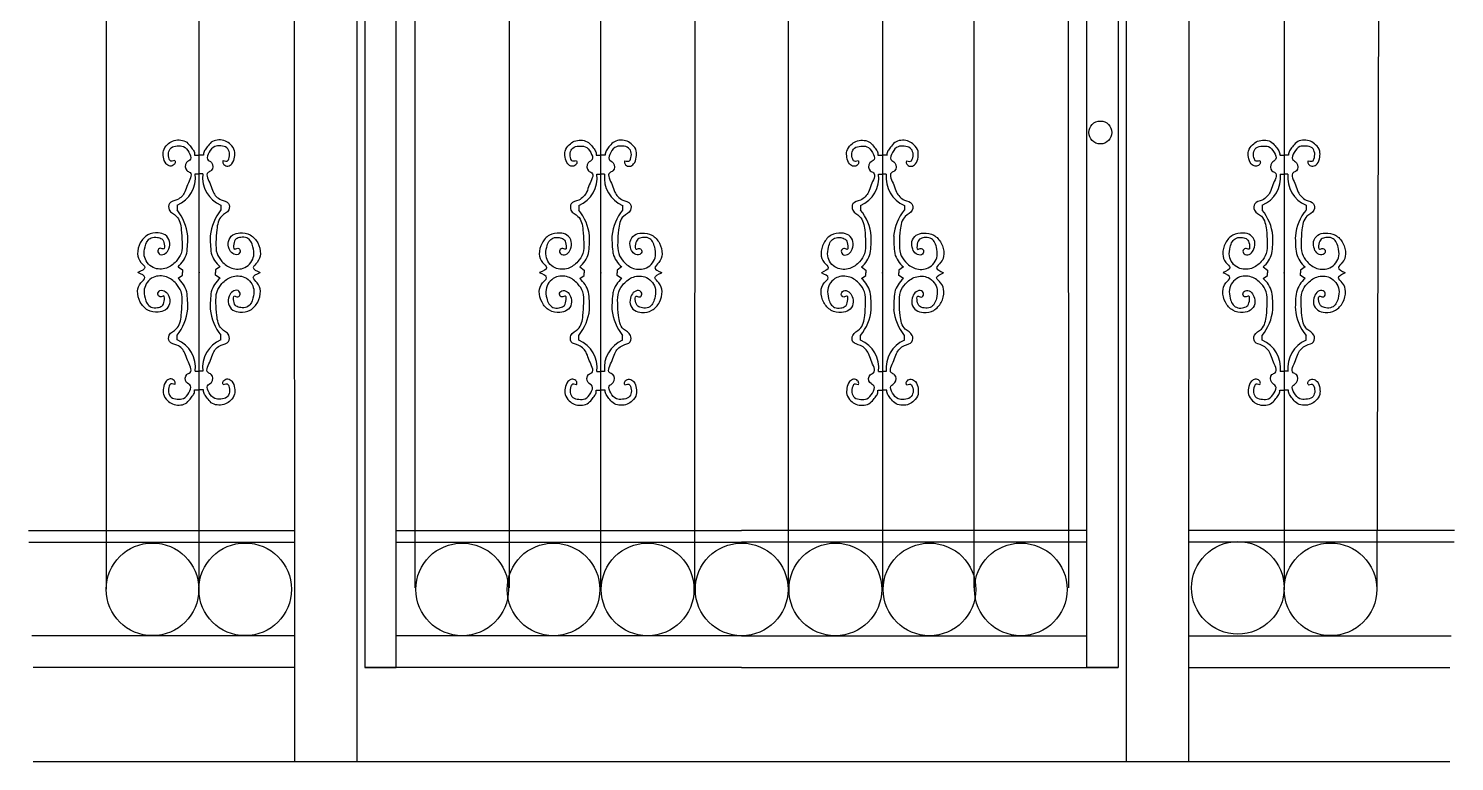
# Model space of a CAD drawing. Header units: millimetres. Extents: x -11 to 1891, y 0 to 2022.
# Drawn here: x -6 to 1886, y 0 to 973 of the extents above; entities that cross this region are included whole.
import ezdxf

# ---------------------------------------------------------------- set-up
doc = ezdxf.new("R2010")
doc.units = ezdxf.units.MM
for name, color, linetype in [('ceco.net 112 b', 5, 'Continuous'), ('ceco.net 112 c', 253, 'Continuous'), ('ceco.net 112 d', 190, 'Continuous'), ('ceco.net 112 e', 7, 'Continuous')]:
    doc.layers.add(name, color=color, linetype=linetype)

msp = doc.modelspace()

# ---------------------------------------------------------------- linework, layer by layer
at = {"layer": 'ceco.net 112 b', "linetype": 'Continuous'}
for p, q in [((214.4, 805.3), (220.3, 805.3)), ((226.1, 805.3), (220.3, 805.3)), ((747.4, 805), (753.3, 805)), ((759.2, 805), (753.3, 805)), ((1121.3, 804.9), (1127.2, 804.9)), ((1133.1, 804.9), (1127.2, 804.9)), ((1654.4, 805), (1660.3, 805)), ((1666.1, 805), (1660.3, 805)), ((215.2, 780.2), (220.3, 780.2)), ((225.3, 780.2), (220.3, 780.2)), ((748.3, 779.9), (753.3, 779.9)), ((758.4, 779.9), (753.3, 779.9)), ((1122.1, 779.8), (1127.2, 779.8)), ((1132.3, 779.8), (1127.2, 779.8)), ((1655.2, 779.9), (1660.3, 779.9)), ((1665.3, 779.9), (1660.3, 779.9)), ((191.2, 738.8), (191.2, 732.5)), ((249.3, 738.8), (249.3, 732.5)), ((724.3, 738.5), (724.3, 732.2)), ((782.4, 738.5), (782.4, 732.2)), ((1098.1, 738.4), (1098.1, 732.2)), ((1156.3, 738.4), (1156.3, 732.2)), ((1631.2, 738.5), (1631.2, 732.3)), ((1689.3, 738.5), (1689.3, 732.3)), ((192.4, 656.9), (198.4, 652.8)), ((192.4, 641.6), (198.4, 645.8)), ((198.4, 652.8), (198.4, 649.3)), ((198.4, 645.8), (198.4, 649.3)), ((248.1, 656.9), (242.1, 652.8)), ((242.1, 652.8), (242.1, 649.3)), ((242.1, 645.8), (242.1, 649.3)), ((248.1, 641.6), (242.1, 645.8)), ((725.5, 656.6), (731.5, 652.5)), ((725.5, 641.3), (731.5, 645.5)), ((731.5, 652.5), (731.5, 649)), ((731.5, 645.5), (731.5, 649)), ((781.1, 656.6), (775.2, 652.5)), ((775.2, 652.5), (775.2, 649)), ((775.2, 645.5), (775.2, 649)), ((781.1, 641.3), (775.2, 645.5)), ((1099.4, 656.6), (1105.3, 652.4)), ((1099.4, 641.2), (1105.3, 645.4)), ((1105.3, 652.4), (1105.3, 648.9)), ((1105.3, 645.4), (1105.3, 648.9)), ((1155, 656.6), (1149.1, 652.4)), ((1149.1, 652.4), (1149.1, 648.9)), ((1149.1, 645.4), (1149.1, 648.9)), ((1155, 641.2), (1149.1, 645.4)), ((1632.5, 656.7), (1638.4, 652.5)), ((1632.5, 641.4), (1638.4, 645.5)), ((1638.4, 652.5), (1638.4, 649)), ((1638.4, 645.5), (1638.4, 649)), ((1688.1, 656.7), (1682.1, 652.5)), ((1682.1, 652.5), (1682.1, 649)), ((1682.1, 645.5), (1682.1, 649)), ((1688.1, 641.4), (1682.1, 645.5)), ((191.2, 559.7), (191.2, 566)), ((249.3, 559.7), (249.3, 566)), ((724.3, 559.4), (724.3, 565.7)), ((782.4, 559.4), (782.4, 565.7)), ((1098.1, 559.4), (1098.1, 565.6)), ((1156.3, 559.4), (1156.3, 565.6)), ((1631.2, 559.5), (1631.2, 565.7)), ((1689.3, 559.5), (1689.3, 565.7)), ((215.2, 518.3), (220.3, 518.3)), ((225.3, 518.3), (220.3, 518.3)), ((748.3, 518), (753.3, 518)), ((758.4, 518), (753.3, 518)), ((1122.1, 518), (1127.2, 518)), ((1132.3, 518), (1127.2, 518)), ((1655.2, 518.1), (1660.3, 518.1)), ((1665.3, 518.1), (1660.3, 518.1)), ((214.4, 493.3), (220.3, 493.3)), ((226.1, 493.3), (220.3, 493.3)), ((747.4, 493), (753.3, 493)), ((759.2, 493), (753.3, 493)), ((1121.3, 492.9), (1127.2, 492.9)), ((1133.1, 492.9), (1127.2, 492.9)), ((1654.4, 493), (1660.3, 493)), ((1666.1, 493), (1660.3, 493))]:
    msp.add_line(p, q, dxfattribs=at)
for centre, radius, start, end in [((175.7, 775.4), 39.8, 292.9344, 6.8803), ((264.8, 775.4), 39.8, 173.1197, 247.0656), ((708.8, 775.1), 39.8, 292.9344, 6.8803), ((797.9, 775.1), 39.8, 173.1197, 247.0656), ((1082.6, 775.1), 39.8, 292.9344, 6.8803), ((1171.8, 775.1), 39.8, 173.1197, 247.0656), ((1615.7, 775.2), 39.8, 292.9344, 6.8803), ((1704.8, 775.2), 39.8, 173.1197, 247.0656), ((139.9, 691.3), 65.8, 5.8815, 38.7997), ((300.6, 691.3), 65.8, 141.2003, 174.1185), ((673, 691), 65.8, 5.8815, 38.7997), ((833.7, 691), 65.8, 141.2003, 174.1185), ((1046.9, 690.9), 65.8, 5.8815, 38.7997), ((1207.5, 690.9), 65.8, 141.2003, 174.1185), ((1579.9, 691), 65.8, 5.8815, 38.7997), ((1740.6, 691), 65.8, 141.2003, 174.1185), ((55.5, 695.3), 149.9, 352.1964, 1.067), ((385, 695.3), 149.9, 178.933, 187.8036), ((588.6, 695), 149.9, 352.1964, 1.067), ((918.1, 695), 149.9, 178.933, 187.8036), ((962.4, 694.9), 149.9, 352.1964, 1.067), ((1292, 694.9), 149.9, 178.933, 187.8036), ((1495.5, 695), 149.9, 352.1964, 1.067), ((1825, 695), 149.9, 178.933, 187.8036), ((168.9, 684.8), 36.4, 310.1909, 344.3064), ((271.6, 684.8), 36.4, 195.6936, 229.8091), ((702, 684.5), 36.4, 310.1909, 344.3064), ((804.7, 684.5), 36.4, 195.6936, 229.8091), ((1075.9, 684.4), 36.4, 310.1909, 344.3064), ((1178.5, 684.4), 36.4, 195.6936, 229.8091), ((1608.9, 684.5), 36.4, 310.1909, 344.3064), ((1711.6, 684.5), 36.4, 195.6936, 229.8091), ((168.9, 613.8), 36.4, 15.6936, 49.8091), ((271.6, 613.8), 36.4, 130.1909, 164.3064), ((702, 613.5), 36.4, 15.6936, 49.8091), ((804.7, 613.5), 36.4, 130.1909, 164.3064), ((1075.9, 613.4), 36.4, 15.6936, 49.8091), ((1178.5, 613.4), 36.4, 130.1909, 164.3064), ((1608.9, 613.5), 36.4, 15.6936, 49.8091), ((1711.6, 613.5), 36.4, 130.1909, 164.3064), ((55.5, 603.3), 149.9, 358.933, 7.8036), ((385, 603.3), 149.9, 172.1964, 181.067), ((588.6, 603), 149.9, 358.933, 7.8036), ((918.1, 603), 149.9, 172.1964, 181.067), ((962.4, 602.9), 149.9, 358.933, 7.8036), ((1292, 602.9), 149.9, 172.1964, 181.067), ((1495.5, 603), 149.9, 358.933, 7.8036), ((1825, 603), 149.9, 172.1964, 181.067), ((139.9, 607.2), 65.8, 321.2003, 354.1185), ((300.6, 607.2), 65.8, 185.8815, 218.7997), ((673, 606.9), 65.8, 321.2003, 354.1185), ((833.7, 606.9), 65.8, 185.8815, 218.7997), ((1046.9, 606.9), 65.8, 321.2003, 354.1185), ((1207.5, 606.9), 65.8, 185.8815, 218.7997), ((1579.9, 607), 65.8, 321.2003, 354.1185), ((1740.6, 607), 65.8, 185.8815, 218.7997), ((175.7, 523.1), 39.8, 353.1197, 67.0656), ((264.8, 523.1), 39.8, 112.9344, 186.8803), ((708.8, 522.8), 39.8, 353.1197, 67.0656), ((797.9, 522.8), 39.8, 112.9344, 186.8803), ((1082.6, 522.7), 39.8, 353.1197, 67.0656), ((1171.8, 522.7), 39.8, 112.9344, 186.8803), ((1615.7, 522.8), 39.8, 353.1197, 67.0656), ((1704.8, 522.8), 39.8, 112.9344, 186.8803)]:
    msp.add_arc(centre, radius, start, end, dxfattribs=at)
for points, knots in [([(188.2, 798), (185.7, 797.3), (182.2, 796.3), (180, 802.1), (178.8, 807.9), (182.7, 816.2), (191.2, 817.6), (200.9, 817.6), (206.8, 810), (211.6, 799.3), (201.3, 795.7), (201.4, 784.5), (213.4, 781.3), (204.7, 767.2), (202, 754.9), (193.3, 744.9), (179.7, 743.4), (179.5, 729.7), (193.9, 724.4), (197, 706.6), (197.8, 690.3), (198, 675), (189.6, 662.7), (177.2, 653.1), (161, 653.4), (151, 661.8), (146.5, 672.1), (148.2, 682.1), (150.7, 690.7), (156.9, 696.3), (164.3, 696.4), (172, 694.3), (174.3, 688.2), (175.1, 678.2), (168.5, 683), (164.2, 677.7), (168.6, 671.7), (176.5, 673.9), (180.9, 681.2), (182.5, 690.9), (176.2, 700.3), (164.6, 702.8), (151.3, 700.5), (141.2, 689), (137.6, 674.9), (140.9, 663.5), (152.1, 655), (143.9, 651.4), (139.2, 649.4)], [0, 0, 0, 0, 6.352475, 8.718355, 16.898192, 24.470036, 32.9539, 41.103904, 51.832548, 61.242256, 68.244352, 78.829386, 83.730373, 100.258769, 110.412625, 125.379058, 136.427039, 144.896535, 157.242776, 176.436091, 193.043079, 208.072433, 220.546847, 236.268236, 253.578122, 264.102575, 274.059576, 285.743214, 293.669024, 300.67112, 308.821124, 315.181821, 322.596428, 329.334049, 334.042444, 338.788876, 344.172461, 351.30903, 359.141866, 369.072175, 379.245661, 389.181898, 403.234551, 417.709698, 432.591765, 444.644291, 453.183948, 464.54734, 464.54734, 464.54734, 464.54734]), ([(188.3, 797.9), (188.5, 797.3), (189.1, 795.4), (187.2, 791.6), (181.6, 789.7), (175, 794.1), (172.8, 802.1), (172.1, 811.7), (177.6, 819.2), (185.1, 824.5), (193.7, 825.8), (202.6, 824.1), (208.1, 818.1), (212.1, 812.7), (214.5, 808.7), (214.3, 805.8), (214.3, 805.2)], [0, 0, 0, 0, 0.039263, 0.118869, 0.233394, 0.36147, 0.559517, 0.727754, 0.934714, 1.099475, 1.283308, 1.459779, 1.632798, 1.771229, 1.880867, 1.920937, 1.920937, 1.920937, 1.920937]), ([(252.2, 797.9), (252, 797.3), (251.4, 795.4), (253.3, 791.6), (258.9, 789.7), (265.5, 794.1), (267.7, 802.1), (268.4, 811.7), (262.9, 819.2), (255.4, 824.5), (246.8, 825.8), (237.9, 824.1), (232.4, 818.1), (228.4, 812.7), (226, 808.7), (226.3, 805.8), (226.2, 805.2)], [0, 0, 0, 0, 0.039263, 0.118869, 0.233394, 0.36147, 0.559517, 0.727754, 0.934714, 1.099475, 1.283308, 1.459779, 1.632798, 1.771229, 1.880867, 1.920937, 1.920937, 1.920937, 1.920937]), ([(252.3, 798), (254.8, 797.3), (258.3, 796.3), (260.5, 802.1), (261.7, 807.9), (257.8, 816.2), (249.3, 817.6), (239.6, 817.6), (233.7, 810), (228.9, 799.3), (239.2, 795.7), (239.1, 784.5), (227.1, 781.3), (235.8, 767.2), (238.5, 754.9), (247.2, 744.9), (260.8, 743.4), (261, 729.7), (246.6, 724.4), (243.5, 706.6), (242.7, 690.3), (242.5, 675), (250.9, 662.7), (263.3, 653.1), (279.5, 653.4), (289.5, 661.8), (294, 672.1), (292.3, 682.1), (289.8, 690.7), (283.6, 696.3), (276.2, 696.4), (268.5, 694.3), (266.2, 688.2), (265.4, 678.2), (272, 683), (276.3, 677.7), (271.9, 671.7), (264, 673.9), (259.6, 681.2), (258, 690.9), (264.3, 700.3), (275.9, 702.8), (289.2, 700.5), (299.3, 689), (302.9, 674.9), (299.6, 663.5), (288.4, 655), (296.6, 651.4), (301.3, 649.4)], [0, 0, 0, 0, 6.352475, 8.718355, 16.898192, 24.470036, 32.9539, 41.103904, 51.832548, 61.242256, 68.244352, 78.829386, 83.730373, 100.258769, 110.412625, 125.379058, 136.427039, 144.896535, 157.242776, 176.436091, 193.043079, 208.072433, 220.546847, 236.268236, 253.578122, 264.102575, 274.059576, 285.743214, 293.669024, 300.67112, 308.821124, 315.181821, 322.596428, 329.334049, 334.042444, 338.788876, 344.172461, 351.30903, 359.141866, 369.072175, 379.245661, 389.181898, 403.234551, 417.709698, 432.591765, 444.644291, 453.183948, 464.54734, 464.54734, 464.54734, 464.54734]), ([(721.3, 797.7), (718.8, 797), (715.3, 796), (713.1, 801.8), (711.9, 807.6), (715.8, 815.9), (724.3, 817.3), (734, 817.3), (739.9, 809.7), (744.7, 799), (734.4, 795.4), (734.4, 784.2), (746.5, 781), (737.8, 766.9), (735.1, 754.6), (726.3, 744.6), (712.8, 743.1), (712.6, 729.4), (726.9, 724.1), (730.1, 706.3), (730.9, 690), (731.1, 674.7), (722.7, 662.4), (710.3, 652.8), (694.1, 653.1), (684.1, 661.5), (679.6, 671.8), (681.3, 681.8), (683.8, 690.4), (690, 696), (697.4, 696.1), (705.1, 694), (707.4, 687.9), (708.2, 677.9), (701.6, 682.7), (697.3, 677.4), (701.7, 671.4), (709.6, 673.5), (714, 680.9), (715.6, 690.6), (709.3, 700), (697.7, 702.5), (684.4, 700.2), (674.3, 688.6), (670.6, 674.6), (674, 663.2), (685.2, 654.7), (677, 651.1), (672.2, 649.1)], [0, 0, 0, 0, 6.352475, 8.718355, 16.898192, 24.470036, 32.9539, 41.103904, 51.832548, 61.242256, 68.244352, 78.829386, 83.730373, 100.258769, 110.412625, 125.379058, 136.427039, 144.896535, 157.242776, 176.436091, 193.043079, 208.072433, 220.546847, 236.268236, 253.578122, 264.102575, 274.059576, 285.743214, 293.669024, 300.67112, 308.821124, 315.181821, 322.596428, 329.334049, 334.042444, 338.788876, 344.172461, 351.30903, 359.141866, 369.072175, 379.245661, 389.181898, 403.234551, 417.709698, 432.591765, 444.644291, 453.183948, 464.54734, 464.54734, 464.54734, 464.54734]), ([(721.4, 797.6), (721.6, 797), (722.2, 795.1), (720.3, 791.3), (714.7, 789.4), (708.1, 793.8), (705.9, 801.8), (705.2, 811.4), (710.7, 818.9), (718.2, 824.2), (726.8, 825.5), (735.6, 823.8), (741.2, 817.8), (745.2, 812.4), (747.6, 808.4), (747.3, 805.5), (747.4, 804.9)], [0, 0, 0, 0, 0.039263, 0.118869, 0.233394, 0.36147, 0.559517, 0.727754, 0.934714, 1.099475, 1.283308, 1.459779, 1.632798, 1.771229, 1.880867, 1.920937, 1.920937, 1.920937, 1.920937]), ([(785.3, 797.6), (785.1, 797), (784.5, 795.1), (786.4, 791.3), (792, 789.4), (798.6, 793.8), (800.8, 801.8), (801.5, 811.4), (796, 818.9), (788.5, 824.2), (779.9, 825.5), (771, 823.8), (765.5, 817.8), (761.5, 812.4), (759, 808.4), (759.3, 805.5), (759.3, 804.9)], [0, 0, 0, 0, 0.039263, 0.118869, 0.233394, 0.36147, 0.559517, 0.727754, 0.934714, 1.099475, 1.283308, 1.459779, 1.632798, 1.771229, 1.880867, 1.920937, 1.920937, 1.920937, 1.920937]), ([(785.4, 797.7), (787.9, 797), (791.4, 796), (793.6, 801.8), (794.8, 807.6), (790.9, 815.9), (782.3, 817.3), (772.7, 817.3), (766.8, 809.7), (762, 799), (772.3, 795.4), (772.2, 784.2), (760.2, 781), (768.8, 766.9), (771.6, 754.6), (780.3, 744.6), (793.8, 743.1), (794.1, 729.4), (779.7, 724.1), (776.6, 706.3), (775.8, 690), (775.6, 674.7), (783.9, 662.4), (796.4, 652.8), (812.6, 653.1), (822.6, 661.5), (827.1, 671.8), (825.4, 681.8), (822.9, 690.4), (816.7, 696), (809.3, 696.1), (801.6, 694), (799.3, 687.9), (798.5, 677.9), (805.1, 682.7), (809.3, 677.4), (805, 671.4), (797.1, 673.5), (792.7, 680.9), (791.1, 690.6), (797.3, 700), (809, 702.5), (822.3, 700.2), (832.4, 688.6), (836, 674.6), (832.7, 663.2), (821.5, 654.7), (829.7, 651.1), (834.4, 649.1)], [0, 0, 0, 0, 6.352475, 8.718355, 16.898192, 24.470036, 32.9539, 41.103904, 51.832548, 61.242256, 68.244352, 78.829386, 83.730373, 100.258769, 110.412625, 125.379058, 136.427039, 144.896535, 157.242776, 176.436091, 193.043079, 208.072433, 220.546847, 236.268236, 253.578122, 264.102575, 274.059576, 285.743214, 293.669024, 300.67112, 308.821124, 315.181821, 322.596428, 329.334049, 334.042444, 338.788876, 344.172461, 351.30903, 359.141866, 369.072175, 379.245661, 389.181898, 403.234551, 417.709698, 432.591765, 444.644291, 453.183948, 464.54734, 464.54734, 464.54734, 464.54734]), ([(1095.1, 797.6), (1092.6, 796.9), (1089.1, 796), (1086.9, 801.7), (1085.7, 807.5), (1089.7, 815.9), (1098.2, 817.2), (1107.9, 817.3), (1113.8, 809.6), (1118.6, 798.9), (1108.2, 795.3), (1108.3, 784.1), (1120.4, 781), (1111.7, 766.8), (1109, 754.5), (1100.2, 744.5), (1086.7, 743), (1086.4, 729.3), (1100.8, 724), (1104, 706.2), (1104.8, 690), (1104.9, 674.6), (1096.6, 662.3), (1084.2, 652.7), (1067.9, 653), (1057.9, 661.4), (1053.4, 671.7), (1055.2, 681.7), (1057.6, 690.3), (1063.8, 695.9), (1071.2, 696), (1078.9, 693.9), (1081.2, 687.9), (1082, 677.8), (1075.5, 682.7), (1071.2, 677.3), (1075.5, 671.3), (1083.5, 673.5), (1087.8, 680.8), (1089.4, 690.5), (1083.2, 699.9), (1071.6, 702.4), (1058.2, 700.2), (1048.2, 688.6), (1044.5, 674.5), (1047.8, 663.2), (1059.1, 654.7), (1050.8, 651.1), (1046.1, 649)], [0, 0, 0, 0, 6.352475, 8.718355, 16.898192, 24.470036, 32.9539, 41.103904, 51.832548, 61.242256, 68.244352, 78.829386, 83.730373, 100.258769, 110.412625, 125.379058, 136.427039, 144.896535, 157.242776, 176.436091, 193.043079, 208.072433, 220.546847, 236.268236, 253.578122, 264.102575, 274.059576, 285.743214, 293.669024, 300.67112, 308.821124, 315.181821, 322.596428, 329.334049, 334.042444, 338.788876, 344.172461, 351.30903, 359.141866, 369.072175, 379.245661, 389.181898, 403.234551, 417.709698, 432.591765, 444.644291, 453.183948, 464.54734, 464.54734, 464.54734, 464.54734]), ([(1095.2, 797.5), (1095.4, 796.9), (1096.1, 795.1), (1094.2, 791.2), (1088.5, 789.4), (1081.9, 793.8), (1079.8, 801.8), (1079.1, 811.3), (1084.6, 818.8), (1092, 824.1), (1100.6, 825.4), (1109.5, 823.7), (1115, 817.7), (1119.1, 812.3), (1121.5, 808.3), (1121.2, 805.4), (1121.2, 804.8)], [0, 0, 0, 0, 0.039263, 0.118869, 0.233394, 0.36147, 0.559517, 0.727754, 0.934714, 1.099475, 1.283308, 1.459779, 1.632798, 1.771229, 1.880867, 1.920937, 1.920937, 1.920937, 1.920937]), ([(1159.2, 797.5), (1159, 796.9), (1158.3, 795.1), (1160.2, 791.2), (1165.9, 789.4), (1172.5, 793.8), (1174.6, 801.8), (1175.3, 811.3), (1169.8, 818.8), (1162.4, 824.1), (1153.8, 825.4), (1144.9, 823.7), (1139.4, 817.7), (1135.3, 812.3), (1132.9, 808.3), (1133.2, 805.4), (1133.2, 804.8)], [0, 0, 0, 0, 0.039263, 0.118869, 0.233394, 0.36147, 0.559517, 0.727754, 0.934714, 1.099475, 1.283308, 1.459779, 1.632798, 1.771229, 1.880867, 1.920937, 1.920937, 1.920937, 1.920937]), ([(1159.3, 797.6), (1161.8, 796.9), (1165.3, 796), (1167.5, 801.7), (1168.7, 807.5), (1164.7, 815.9), (1156.2, 817.2), (1146.5, 817.3), (1140.6, 809.6), (1135.8, 798.9), (1146.2, 795.3), (1146.1, 784.1), (1134, 781), (1142.7, 766.8), (1145.4, 754.5), (1154.2, 744.5), (1167.7, 743), (1168, 729.3), (1153.6, 724), (1150.4, 706.2), (1149.6, 690), (1149.5, 674.6), (1157.8, 662.3), (1170.2, 652.7), (1186.5, 653), (1196.5, 661.4), (1201, 671.7), (1199.2, 681.7), (1196.8, 690.3), (1190.6, 695.9), (1183.2, 696), (1175.5, 693.9), (1173.2, 687.9), (1172.4, 677.8), (1178.9, 682.7), (1183.2, 677.3), (1178.9, 671.3), (1170.9, 673.5), (1166.6, 680.8), (1165, 690.5), (1171.2, 699.9), (1182.9, 702.4), (1196.2, 700.2), (1206.2, 688.6), (1209.9, 674.5), (1206.6, 663.2), (1195.3, 654.7), (1203.6, 651.1), (1208.3, 649)], [0, 0, 0, 0, 6.352475, 8.718355, 16.898192, 24.470036, 32.9539, 41.103904, 51.832548, 61.242256, 68.244352, 78.829386, 83.730373, 100.258769, 110.412625, 125.379058, 136.427039, 144.896535, 157.242776, 176.436091, 193.043079, 208.072433, 220.546847, 236.268236, 253.578122, 264.102575, 274.059576, 285.743214, 293.669024, 300.67112, 308.821124, 315.181821, 322.596428, 329.334049, 334.042444, 338.788876, 344.172461, 351.30903, 359.141866, 369.072175, 379.245661, 389.181898, 403.234551, 417.709698, 432.591765, 444.644291, 453.183948, 464.54734, 464.54734, 464.54734, 464.54734]), ([(1628.2, 797.7), (1625.7, 797), (1622.2, 796.1), (1620, 801.8), (1618.8, 807.6), (1622.7, 816), (1631.3, 817.3), (1640.9, 817.4), (1646.8, 809.7), (1651.6, 799), (1641.3, 795.4), (1641.4, 784.2), (1653.4, 781.1), (1644.8, 766.9), (1642, 754.6), (1633.3, 744.6), (1619.8, 743.1), (1619.5, 729.4), (1633.9, 724.1), (1637, 706.4), (1637.8, 690.1), (1638, 674.7), (1629.7, 662.4), (1617.2, 652.8), (1601, 653.1), (1591, 661.5), (1586.5, 671.8), (1588.2, 681.8), (1590.7, 690.4), (1596.9, 696), (1604.3, 696.1), (1612, 694), (1614.3, 688), (1615.1, 677.9), (1608.5, 682.8), (1604.3, 677.4), (1608.6, 671.5), (1616.5, 673.6), (1620.9, 681), (1622.5, 690.6), (1616.3, 700), (1604.6, 702.5), (1591.3, 700.3), (1581.2, 688.7), (1577.6, 674.6), (1580.9, 663.3), (1592.1, 654.8), (1583.9, 651.2), (1579.2, 649.1)], [0, 0, 0, 0, 6.352475, 8.718355, 16.898192, 24.470036, 32.9539, 41.103904, 51.832548, 61.242256, 68.244352, 78.829386, 83.730373, 100.258769, 110.412625, 125.379058, 136.427039, 144.896535, 157.242776, 176.436091, 193.043079, 208.072433, 220.546847, 236.268236, 253.578122, 264.102575, 274.059576, 285.743214, 293.669024, 300.67112, 308.821124, 315.181821, 322.596428, 329.334049, 334.042444, 338.788876, 344.172461, 351.30903, 359.141866, 369.072175, 379.245661, 389.181898, 403.234551, 417.709698, 432.591765, 444.644291, 453.183948, 464.54734, 464.54734, 464.54734, 464.54734]), ([(1628.3, 797.6), (1628.5, 797), (1629.1, 795.2), (1627.2, 791.3), (1621.6, 789.5), (1615, 793.9), (1612.8, 801.9), (1612.1, 811.4), (1617.6, 818.9), (1625.1, 824.2), (1633.7, 825.5), (1642.6, 823.9), (1648.1, 817.8), (1652.1, 812.4), (1654.6, 808.4), (1654.3, 805.5), (1654.3, 804.9)], [0, 0, 0, 0, 0.039263, 0.118869, 0.233394, 0.36147, 0.559517, 0.727754, 0.934714, 1.099475, 1.283308, 1.459779, 1.632798, 1.771229, 1.880867, 1.920937, 1.920937, 1.920937, 1.920937]), ([(1692.2, 797.6), (1692, 797), (1691.4, 795.2), (1693.3, 791.3), (1698.9, 789.5), (1705.5, 793.9), (1707.7, 801.9), (1708.4, 811.4), (1702.9, 818.9), (1695.4, 824.2), (1686.8, 825.5), (1678, 823.9), (1672.4, 817.8), (1668.4, 812.4), (1666, 808.4), (1666.3, 805.5), (1666.2, 804.9)], [0, 0, 0, 0, 0.039263, 0.118869, 0.233394, 0.36147, 0.559517, 0.727754, 0.934714, 1.099475, 1.283308, 1.459779, 1.632798, 1.771229, 1.880867, 1.920937, 1.920937, 1.920937, 1.920937]), ([(1692.3, 797.7), (1694.8, 797), (1698.3, 796.1), (1700.5, 801.8), (1701.7, 807.6), (1697.8, 816), (1689.3, 817.3), (1679.6, 817.4), (1673.7, 809.7), (1668.9, 799), (1679.2, 795.4), (1679.2, 784.2), (1667.1, 781.1), (1675.8, 766.9), (1678.5, 754.6), (1687.2, 744.6), (1700.8, 743.1), (1701, 729.4), (1686.6, 724.1), (1683.5, 706.4), (1682.7, 690.1), (1682.5, 674.7), (1690.9, 662.4), (1703.3, 652.8), (1719.5, 653.1), (1729.5, 661.5), (1734, 671.8), (1732.3, 681.8), (1729.8, 690.4), (1723.6, 696), (1716.2, 696.1), (1708.5, 694), (1706.2, 688), (1705.4, 677.9), (1712, 682.8), (1716.3, 677.4), (1711.9, 671.5), (1704, 673.6), (1699.6, 681), (1698, 690.6), (1704.3, 700), (1715.9, 702.5), (1729.2, 700.3), (1739.3, 688.7), (1743, 674.6), (1739.6, 663.3), (1728.4, 654.8), (1736.6, 651.2), (1741.4, 649.1)], [0, 0, 0, 0, 6.352475, 8.718355, 16.898192, 24.470036, 32.9539, 41.103904, 51.832548, 61.242256, 68.244352, 78.829386, 83.730373, 100.258769, 110.412625, 125.379058, 136.427039, 144.896535, 157.242776, 176.436091, 193.043079, 208.072433, 220.546847, 236.268236, 253.578122, 264.102575, 274.059576, 285.743214, 293.669024, 300.67112, 308.821124, 315.181821, 322.596428, 329.334049, 334.042444, 338.788876, 344.172461, 351.30903, 359.141866, 369.072175, 379.245661, 389.181898, 403.234551, 417.709698, 432.591765, 444.644291, 453.183948, 464.54734, 464.54734, 464.54734, 464.54734]), ([(188.2, 500.6), (185.7, 501.3), (182.2, 502.2), (180, 496.5), (178.8, 490.6), (182.7, 482.3), (191.2, 481), (200.9, 480.9), (206.8, 488.6), (211.6, 499.3), (201.3, 502.9), (201.4, 514), (213.4, 517.2), (204.7, 531.4), (202, 543.7), (193.3, 553.7), (179.7, 555.2), (179.5, 568.8), (193.9, 574.2), (197, 591.9), (197.8, 608.2), (198, 623.5), (189.6, 635.9), (177.2, 645.5), (161, 645.2), (151, 636.8), (146.5, 626.5), (148.2, 616.5), (150.7, 607.9), (156.9, 602.3), (164.3, 602.2), (172, 604.2), (174.3, 610.3), (175.1, 620.3), (168.5, 615.5), (164.2, 620.9), (168.6, 626.8), (176.5, 624.7), (180.9, 617.3), (182.5, 607.6), (176.2, 598.3), (164.6, 595.8), (151.3, 598), (141.2, 609.6), (137.6, 623.7), (140.9, 635), (152.1, 643.5), (143.9, 647.1), (139.2, 649.2)], [0, 0, 0, 0, 6.352475, 8.718355, 16.898192, 24.470036, 32.9539, 41.103904, 51.832548, 61.242256, 68.244352, 78.829386, 83.730373, 100.258769, 110.412625, 125.379058, 136.427039, 144.896535, 157.242776, 176.436091, 193.043079, 208.072433, 220.546847, 236.268236, 253.578122, 264.102575, 274.059576, 285.743214, 293.669024, 300.67112, 308.821124, 315.181821, 322.596428, 329.334049, 334.042444, 338.788876, 344.172461, 351.30903, 359.141866, 369.072175, 379.245661, 389.181898, 403.234551, 417.709698, 432.591765, 444.644291, 453.183948, 464.54734, 464.54734, 464.54734, 464.54734]), ([(252.3, 500.6), (254.8, 501.3), (258.3, 502.2), (260.5, 496.5), (261.7, 490.6), (257.8, 482.3), (249.3, 481), (239.6, 480.9), (233.7, 488.6), (228.9, 499.3), (239.2, 502.9), (239.1, 514), (227.1, 517.2), (235.8, 531.4), (238.5, 543.7), (247.2, 553.7), (260.8, 555.2), (261, 568.8), (246.6, 574.2), (243.5, 591.9), (242.7, 608.2), (242.5, 623.5), (250.9, 635.9), (263.3, 645.5), (279.5, 645.2), (289.5, 636.8), (294, 626.5), (292.3, 616.5), (289.8, 607.9), (283.6, 602.3), (276.2, 602.2), (268.5, 604.2), (266.2, 610.3), (265.4, 620.3), (272, 615.5), (276.3, 620.9), (271.9, 626.8), (264, 624.7), (259.6, 617.3), (258, 607.6), (264.3, 598.3), (275.9, 595.8), (289.2, 598), (299.3, 609.6), (302.9, 623.7), (299.6, 635), (288.4, 643.5), (296.6, 647.1), (301.3, 649.2)], [0, 0, 0, 0, 6.352475, 8.718355, 16.898192, 24.470036, 32.9539, 41.103904, 51.832548, 61.242256, 68.244352, 78.829386, 83.730373, 100.258769, 110.412625, 125.379058, 136.427039, 144.896535, 157.242776, 176.436091, 193.043079, 208.072433, 220.546847, 236.268236, 253.578122, 264.102575, 274.059576, 285.743214, 293.669024, 300.67112, 308.821124, 315.181821, 322.596428, 329.334049, 334.042444, 338.788876, 344.172461, 351.30903, 359.141866, 369.072175, 379.245661, 389.181898, 403.234551, 417.709698, 432.591765, 444.644291, 453.183948, 464.54734, 464.54734, 464.54734, 464.54734]), ([(721.3, 500.3), (718.8, 501), (715.3, 501.9), (713.1, 496.2), (711.9, 490.3), (715.8, 482), (724.3, 480.7), (734, 480.6), (739.9, 488.3), (744.7, 499), (734.4, 502.6), (734.4, 513.7), (746.5, 516.9), (737.8, 531.1), (735.1, 543.4), (726.3, 553.4), (712.8, 554.9), (712.6, 568.5), (726.9, 573.9), (730.1, 591.6), (730.9, 607.9), (731.1, 623.2), (722.7, 635.6), (710.3, 645.2), (694.1, 644.9), (684.1, 636.5), (679.6, 626.2), (681.3, 616.2), (683.8, 607.5), (690, 602), (697.4, 601.9), (705.1, 603.9), (707.4, 610), (708.2, 620), (701.6, 615.2), (697.3, 620.6), (701.7, 626.5), (709.6, 624.4), (714, 617), (715.6, 607.3), (709.3, 598), (697.7, 595.5), (684.4, 597.7), (674.3, 609.3), (670.6, 623.4), (674, 634.7), (685.2, 643.2), (677, 646.8), (672.2, 648.9)], [0, 0, 0, 0, 6.352475, 8.718355, 16.898192, 24.470036, 32.9539, 41.103904, 51.832548, 61.242256, 68.244352, 78.829386, 83.730373, 100.258769, 110.412625, 125.379058, 136.427039, 144.896535, 157.242776, 176.436091, 193.043079, 208.072433, 220.546847, 236.268236, 253.578122, 264.102575, 274.059576, 285.743214, 293.669024, 300.67112, 308.821124, 315.181821, 322.596428, 329.334049, 334.042444, 338.788876, 344.172461, 351.30903, 359.141866, 369.072175, 379.245661, 389.181898, 403.234551, 417.709698, 432.591765, 444.644291, 453.183948, 464.54734, 464.54734, 464.54734, 464.54734]), ([(785.4, 500.3), (787.9, 501), (791.4, 501.9), (793.6, 496.2), (794.8, 490.3), (790.9, 482), (782.3, 480.7), (772.7, 480.6), (766.8, 488.3), (762, 499), (772.3, 502.6), (772.2, 513.7), (760.2, 516.9), (768.8, 531.1), (771.6, 543.4), (780.3, 553.4), (793.8, 554.9), (794.1, 568.5), (779.7, 573.9), (776.6, 591.6), (775.8, 607.9), (775.6, 623.2), (783.9, 635.6), (796.4, 645.2), (812.6, 644.9), (822.6, 636.5), (827.1, 626.2), (825.4, 616.2), (822.9, 607.5), (816.7, 602), (809.3, 601.9), (801.6, 603.9), (799.3, 610), (798.5, 620), (805.1, 615.2), (809.3, 620.6), (805, 626.5), (797.1, 624.4), (792.7, 617), (791.1, 607.3), (797.3, 598), (809, 595.5), (822.3, 597.7), (832.4, 609.3), (836, 623.4), (832.7, 634.7), (821.5, 643.2), (829.7, 646.8), (834.4, 648.9)], [0, 0, 0, 0, 6.352475, 8.718355, 16.898192, 24.470036, 32.9539, 41.103904, 51.832548, 61.242256, 68.244352, 78.829386, 83.730373, 100.258769, 110.412625, 125.379058, 136.427039, 144.896535, 157.242776, 176.436091, 193.043079, 208.072433, 220.546847, 236.268236, 253.578122, 264.102575, 274.059576, 285.743214, 293.669024, 300.67112, 308.821124, 315.181821, 322.596428, 329.334049, 334.042444, 338.788876, 344.172461, 351.30903, 359.141866, 369.072175, 379.245661, 389.181898, 403.234551, 417.709698, 432.591765, 444.644291, 453.183948, 464.54734, 464.54734, 464.54734, 464.54734]), ([(1095.1, 500.2), (1092.6, 500.9), (1089.1, 501.8), (1086.9, 496.1), (1085.7, 490.3), (1089.7, 481.9), (1098.2, 480.6), (1107.9, 480.6), (1113.8, 488.2), (1118.6, 498.9), (1108.2, 502.5), (1108.3, 513.7), (1120.4, 516.8), (1111.7, 531), (1109, 543.3), (1100.2, 553.3), (1086.7, 554.8), (1086.4, 568.5), (1100.8, 573.8), (1104, 591.6), (1104.8, 607.8), (1104.9, 623.2), (1096.6, 635.5), (1084.2, 645.1), (1067.9, 644.8), (1057.9, 636.4), (1053.4, 626.1), (1055.2, 616.1), (1057.6, 607.5), (1063.8, 601.9), (1071.2, 601.8), (1078.9, 603.9), (1081.2, 609.9), (1082, 620), (1075.5, 615.1), (1071.2, 620.5), (1075.5, 626.5), (1083.5, 624.3), (1087.8, 617), (1089.4, 607.3), (1083.2, 597.9), (1071.6, 595.4), (1058.2, 597.6), (1048.2, 609.2), (1044.5, 623.3), (1047.8, 634.6), (1059.1, 643.2), (1050.8, 646.7), (1046.1, 648.8)], [0, 0, 0, 0, 6.352475, 8.718355, 16.898192, 24.470036, 32.9539, 41.103904, 51.832548, 61.242256, 68.244352, 78.829386, 83.730373, 100.258769, 110.412625, 125.379058, 136.427039, 144.896535, 157.242776, 176.436091, 193.043079, 208.072433, 220.546847, 236.268236, 253.578122, 264.102575, 274.059576, 285.743214, 293.669024, 300.67112, 308.821124, 315.181821, 322.596428, 329.334049, 334.042444, 338.788876, 344.172461, 351.30903, 359.141866, 369.072175, 379.245661, 389.181898, 403.234551, 417.709698, 432.591765, 444.644291, 453.183948, 464.54734, 464.54734, 464.54734, 464.54734]), ([(1159.3, 500.2), (1161.8, 500.9), (1165.3, 501.8), (1167.5, 496.1), (1168.7, 490.3), (1164.7, 481.9), (1156.2, 480.6), (1146.5, 480.6), (1140.6, 488.2), (1135.8, 498.9), (1146.2, 502.5), (1146.1, 513.7), (1134, 516.8), (1142.7, 531), (1145.4, 543.3), (1154.2, 553.3), (1167.7, 554.8), (1168, 568.5), (1153.6, 573.8), (1150.4, 591.6), (1149.6, 607.8), (1149.5, 623.2), (1157.8, 635.5), (1170.2, 645.1), (1186.5, 644.8), (1196.5, 636.4), (1201, 626.1), (1199.2, 616.1), (1196.8, 607.5), (1190.6, 601.9), (1183.2, 601.8), (1175.5, 603.9), (1173.2, 609.9), (1172.4, 620), (1178.9, 615.1), (1183.2, 620.5), (1178.9, 626.5), (1170.9, 624.3), (1166.6, 617), (1165, 607.3), (1171.2, 597.9), (1182.9, 595.4), (1196.2, 597.6), (1206.2, 609.2), (1209.9, 623.3), (1206.6, 634.6), (1195.3, 643.2), (1203.6, 646.7), (1208.3, 648.8)], [0, 0, 0, 0, 6.352475, 8.718355, 16.898192, 24.470036, 32.9539, 41.103904, 51.832548, 61.242256, 68.244352, 78.829386, 83.730373, 100.258769, 110.412625, 125.379058, 136.427039, 144.896535, 157.242776, 176.436091, 193.043079, 208.072433, 220.546847, 236.268236, 253.578122, 264.102575, 274.059576, 285.743214, 293.669024, 300.67112, 308.821124, 315.181821, 322.596428, 329.334049, 334.042444, 338.788876, 344.172461, 351.30903, 359.141866, 369.072175, 379.245661, 389.181898, 403.234551, 417.709698, 432.591765, 444.644291, 453.183948, 464.54734, 464.54734, 464.54734, 464.54734]), ([(1628.2, 500.3), (1625.7, 501), (1622.2, 501.9), (1620, 496.2), (1618.8, 490.4), (1622.7, 482), (1631.3, 480.7), (1640.9, 480.7), (1646.8, 488.3), (1651.6, 499), (1641.3, 502.6), (1641.4, 513.8), (1653.4, 516.9), (1644.8, 531.1), (1642, 543.4), (1633.3, 553.4), (1619.8, 554.9), (1619.5, 568.6), (1633.9, 573.9), (1637, 591.7), (1637.8, 607.9), (1638, 623.3), (1629.7, 635.6), (1617.2, 645.2), (1601, 644.9), (1591, 636.5), (1586.5, 626.2), (1588.2, 616.2), (1590.7, 607.6), (1596.9, 602), (1604.3, 601.9), (1612, 604), (1614.3, 610), (1615.1, 620.1), (1608.5, 615.2), (1604.3, 620.6), (1608.6, 626.6), (1616.5, 624.4), (1620.9, 617.1), (1622.5, 607.4), (1616.3, 598), (1604.6, 595.5), (1591.3, 597.7), (1581.2, 609.3), (1577.6, 623.4), (1580.9, 634.7), (1592.1, 643.3), (1583.9, 646.8), (1579.2, 648.9)], [0, 0, 0, 0, 6.352475, 8.718355, 16.898192, 24.470036, 32.9539, 41.103904, 51.832548, 61.242256, 68.244352, 78.829386, 83.730373, 100.258769, 110.412625, 125.379058, 136.427039, 144.896535, 157.242776, 176.436091, 193.043079, 208.072433, 220.546847, 236.268236, 253.578122, 264.102575, 274.059576, 285.743214, 293.669024, 300.67112, 308.821124, 315.181821, 322.596428, 329.334049, 334.042444, 338.788876, 344.172461, 351.30903, 359.141866, 369.072175, 379.245661, 389.181898, 403.234551, 417.709698, 432.591765, 444.644291, 453.183948, 464.54734, 464.54734, 464.54734, 464.54734]), ([(1692.3, 500.3), (1694.8, 501), (1698.3, 501.9), (1700.5, 496.2), (1701.7, 490.4), (1697.8, 482), (1689.3, 480.7), (1679.6, 480.7), (1673.7, 488.3), (1668.9, 499), (1679.2, 502.6), (1679.2, 513.8), (1667.1, 516.9), (1675.8, 531.1), (1678.5, 543.4), (1687.2, 553.4), (1700.8, 554.9), (1701, 568.6), (1686.6, 573.9), (1683.5, 591.7), (1682.7, 607.9), (1682.5, 623.3), (1690.9, 635.6), (1703.3, 645.2), (1719.5, 644.9), (1729.5, 636.5), (1734, 626.2), (1732.3, 616.2), (1729.8, 607.6), (1723.6, 602), (1716.2, 601.9), (1708.5, 604), (1706.2, 610), (1705.4, 620.1), (1712, 615.2), (1716.3, 620.6), (1711.9, 626.6), (1704, 624.4), (1699.6, 617.1), (1698, 607.4), (1704.3, 598), (1715.9, 595.5), (1729.2, 597.7), (1739.3, 609.3), (1743, 623.4), (1739.6, 634.7), (1728.4, 643.3), (1736.6, 646.8), (1741.4, 648.9)], [0, 0, 0, 0, 6.352475, 8.718355, 16.898192, 24.470036, 32.9539, 41.103904, 51.832548, 61.242256, 68.244352, 78.829386, 83.730373, 100.258769, 110.412625, 125.379058, 136.427039, 144.896535, 157.242776, 176.436091, 193.043079, 208.072433, 220.546847, 236.268236, 253.578122, 264.102575, 274.059576, 285.743214, 293.669024, 300.67112, 308.821124, 315.181821, 322.596428, 329.334049, 334.042444, 338.788876, 344.172461, 351.30903, 359.141866, 369.072175, 379.245661, 389.181898, 403.234551, 417.709698, 432.591765, 444.644291, 453.183948, 464.54734, 464.54734, 464.54734, 464.54734]), ([(188.3, 500.7), (188.5, 501.3), (189.1, 503.1), (187.2, 507), (181.6, 508.8), (175, 504.4), (172.8, 496.4), (172.1, 486.9), (177.6, 479.3), (185.1, 474.1), (193.7, 472.8), (202.6, 474.4), (208.1, 480.5), (212.1, 485.9), (214.5, 489.9), (214.3, 492.7), (214.3, 493.4)], [0, 0, 0, 0, 0.039263, 0.118869, 0.233394, 0.36147, 0.559517, 0.727754, 0.934714, 1.099475, 1.283308, 1.459779, 1.632798, 1.771229, 1.880867, 1.920937, 1.920937, 1.920937, 1.920937]), ([(252.2, 500.7), (252, 501.3), (251.4, 503.1), (253.3, 507), (258.9, 508.8), (265.5, 504.4), (267.7, 496.4), (268.4, 486.9), (262.9, 479.3), (255.4, 474.1), (246.8, 472.8), (237.9, 474.4), (232.4, 480.5), (228.4, 485.9), (226, 489.9), (226.3, 492.7), (226.2, 493.4)], [0, 0, 0, 0, 0.039263, 0.118869, 0.233394, 0.36147, 0.559517, 0.727754, 0.934714, 1.099475, 1.283308, 1.459779, 1.632798, 1.771229, 1.880867, 1.920937, 1.920937, 1.920937, 1.920937]), ([(721.4, 500.3), (721.6, 501), (722.2, 502.8), (720.3, 506.7), (714.7, 508.5), (708.1, 504.1), (705.9, 496.1), (705.2, 486.6), (710.7, 479), (718.2, 473.8), (726.8, 472.4), (735.6, 474.1), (741.2, 480.2), (745.2, 485.6), (747.6, 489.6), (747.3, 492.4), (747.4, 493.1)], [0, 0, 0, 0, 0.039263, 0.118869, 0.233394, 0.36147, 0.559517, 0.727754, 0.934714, 1.099475, 1.283308, 1.459779, 1.632798, 1.771229, 1.880867, 1.920937, 1.920937, 1.920937, 1.920937]), ([(785.3, 500.3), (785.1, 501), (784.5, 502.8), (786.4, 506.7), (792, 508.5), (798.6, 504.1), (800.8, 496.1), (801.5, 486.6), (796, 479), (788.5, 473.8), (779.9, 472.4), (771, 474.1), (765.5, 480.2), (761.5, 485.6), (759, 489.6), (759.3, 492.4), (759.3, 493.1)], [0, 0, 0, 0, 0.039263, 0.118869, 0.233394, 0.36147, 0.559517, 0.727754, 0.934714, 1.099475, 1.283308, 1.459779, 1.632798, 1.771229, 1.880867, 1.920937, 1.920937, 1.920937, 1.920937]), ([(1095.2, 500.3), (1095.4, 500.9), (1096.1, 502.7), (1094.2, 506.6), (1088.5, 508.4), (1081.9, 504.1), (1079.8, 496), (1079.1, 486.5), (1084.6, 479), (1092, 473.7), (1100.6, 472.4), (1109.5, 474.1), (1115, 480.1), (1119.1, 485.5), (1121.5, 489.5), (1121.2, 492.4), (1121.2, 493)], [0, 0, 0, 0, 0.039263, 0.118869, 0.233394, 0.36147, 0.559517, 0.727754, 0.934714, 1.099475, 1.283308, 1.459779, 1.632798, 1.771229, 1.880867, 1.920937, 1.920937, 1.920937, 1.920937]), ([(1159.2, 500.3), (1159, 500.9), (1158.3, 502.7), (1160.2, 506.6), (1165.9, 508.4), (1172.5, 504.1), (1174.6, 496), (1175.3, 486.5), (1169.8, 479), (1162.4, 473.7), (1153.8, 472.4), (1144.9, 474.1), (1139.4, 480.1), (1135.3, 485.5), (1132.9, 489.5), (1133.2, 492.4), (1133.2, 493)], [0, 0, 0, 0, 0.039263, 0.118869, 0.233394, 0.36147, 0.559517, 0.727754, 0.934714, 1.099475, 1.283308, 1.459779, 1.632798, 1.771229, 1.880867, 1.920937, 1.920937, 1.920937, 1.920937]), ([(1628.3, 500.4), (1628.5, 501), (1629.1, 502.8), (1627.2, 506.7), (1621.6, 508.5), (1615, 504.2), (1612.8, 496.1), (1612.1, 486.6), (1617.6, 479.1), (1625.1, 473.8), (1633.7, 472.5), (1642.6, 474.2), (1648.1, 480.2), (1652.1, 485.6), (1654.6, 489.6), (1654.3, 492.5), (1654.3, 493.1)], [0, 0, 0, 0, 0.039263, 0.118869, 0.233394, 0.36147, 0.559517, 0.727754, 0.934714, 1.099475, 1.283308, 1.459779, 1.632798, 1.771229, 1.880867, 1.920937, 1.920937, 1.920937, 1.920937]), ([(1692.2, 500.4), (1692, 501), (1691.4, 502.8), (1693.3, 506.7), (1698.9, 508.5), (1705.5, 504.2), (1707.7, 496.1), (1708.4, 486.6), (1702.9, 479.1), (1695.4, 473.8), (1686.8, 472.5), (1678, 474.2), (1672.4, 480.2), (1668.4, 485.6), (1666, 489.6), (1666.3, 492.5), (1666.2, 493.1)], [0, 0, 0, 0, 0.039263, 0.118869, 0.233394, 0.36147, 0.559517, 0.727754, 0.934714, 1.099475, 1.283308, 1.459779, 1.632798, 1.771229, 1.880867, 1.920937, 1.920937, 1.920937, 1.920937])]:
    msp.add_open_spline(points, degree=3, knots=knots, dxfattribs=at)
for p in [(220.3, 649.3), (753.3, 649), (1127.2, 648.9), (1660.3, 649)]:
    msp.add_point(p, dxfattribs=at)
at = {"layer": 'ceco.net 112 c'}
for centre in [(158.5, 228.6), (281.5, 228.6), (569.4, 228.5), (690.6, 228.5), (815.6, 228.5), (940.4, 228.5), (1064.7, 228.5), (1189.7, 228.5), (1310.9, 228.5), (1598.8, 230.5), (1721.8, 228.6)]:
    msp.add_circle(centre, 61.5, dxfattribs=at)
at = {"layer": 'ceco.net 112 d'}
for p, q in [((878.3, 1926.7), (878, 230.5)), ((1002, 1926.7), (1002.3, 230.5)), ((753.3, 1902.2), (753, 230.5)), ((1127, 1902.2), (1127.3, 230.5)), ((632.1, 1852.2), (631.8, 230.5)), ((1248.2, 1852.2), (1248.5, 230.5)), ((506.7, 1758.8), (506.5, 230.5)), ((1373.6, 1758.8), (1373.9, 230.5)), ((220.2, 1533.3), (220, 230.5)), ((1660.1, 1533.3), (1660.3, 230.5)), ((1786.7, 1533.4), (1783.3, 228.6)), ((97.2, 1531.5), (97, 228.6))]:
    msp.add_line(p, q, dxfattribs=at)
at = {"layer": 'ceco.net 112 e'}
for p, q in [((346.6, 1602), (346.8, 0)), ((430, 1602), (429.7, 0)), ((440.2, 1602), (440.2, 125)), ((481.8, 125), (481.8, 1602)), ((1450.3, 1602), (1450.6, 0)), ((1533.7, 1602), (1533.5, 0)), ((-6, 306.9), (347.2, 306.9)), ((481.8, 306.9), (940.2, 306.9)), ((1398.5, 306.9), (940.2, 306.9)), ((1886.3, 306.9), (1533.1, 306.9)), ((-5.5, 291.3), (347.2, 291.3)), ((481.8, 291.3), (940.2, 291.3)), ((1398.5, 291.3), (940.2, 291.3)), ((1885.8, 291.3), (1533.1, 291.3)), ((346.8, 166.7), (-1.4, 166.7)), ((940.2, 166.7), (481.8, 166.7)), ((940.2, 166.7), (1398.5, 166.7)), ((1533.5, 166.7), (1881.7, 166.7)), ((346.8, 125), (0, 125)), ((940.2, 125), (440.2, 125)), ((440.2, 125), (481.8, 125)), ((940.2, 125), (1440.2, 125)), ((1533.5, 125), (1880.3, 125))]:
    msp.add_line(p, q, dxfattribs=at)
at = {"layer": 'ceco.net 112 e', "linetype": 'Continuous'}
for p, q in [((1398.5, 125), (1398.5, 1602)), ((1440.2, 1602), (1440.2, 125)), ((346.8, 166.7), (187.9, 166.7)), ((1533.5, 166.7), (1692.4, 166.7)), ((1440.2, 125), (1398.5, 125)), ((0, 0), (1880.3, 0))]:
    msp.add_line(p, q, dxfattribs=at)
msp.add_circle((1416.4, 835.2), 15.2, dxfattribs=at)

doc.saveas('drawing.dxf')
